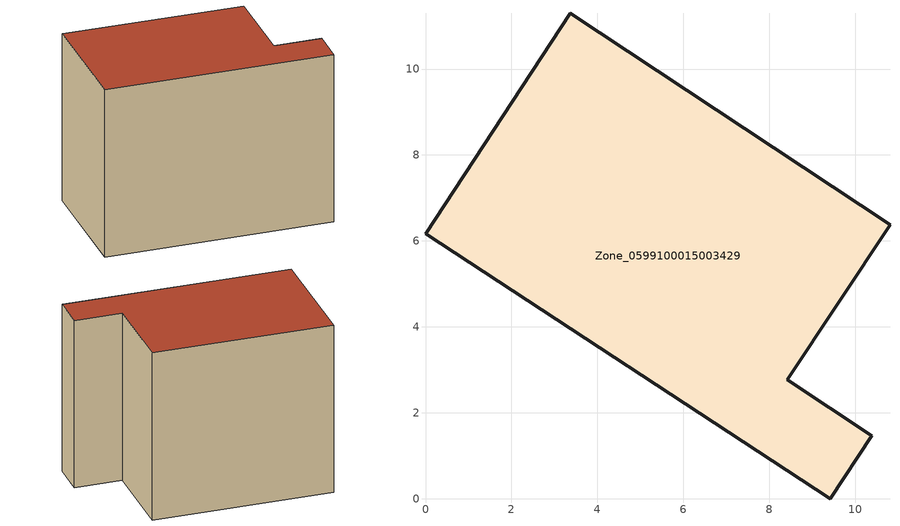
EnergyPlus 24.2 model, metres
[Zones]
Zone_0599100015003429
 floor ground (C_G): 0,6.17 3.37,11.3 10.81,6.38 8.43,2.77 10.39,1.47 9.42,0 z0.84
 wall outside (C_F): 9.42,0 10.39,1.47 8.43,2.77 10.81,6.38 3.37,11.3 0,6.17 9.42,0 z0.84:9.53
 roof outside (C_R): 3.37,11.3 0,6.17 9.42,0 10.39,1.47 8.43,2.77 10.81,6.38 z9.53
[BUILDING]
Pand.0599100015003429: North Axis=0; Terrain=City; Loads Convergence Tolerance Value=0.04; Temperature Convergence Tolerance Value=0.4; Solar Distribution=FullExterior; Maximum Number of Warmup Days=25; Minimum Number of Warmup Days=1
[Site:Location]
Rotterdam.The.Hague.AP_ZH_NLD Design_Conditions: Latitude=51.96; Longitude=4.45; Time Zone=1; Elevation=-4.5
[SITE:GROUNDTEMPERATURE:BUILDINGSURFACE]
18, 18, 18, 18, 18, 18, 18, 18, 18, 18, 18, 18
[MATERIAL] Thermal Absorptance=0.9; Solar Absorptance=0.7; Visible Absorptance=0.7
Name | Roughness | Thickness | Conductivity | Density | Specific Heat
G.TI.1965-1974 | MediumSmooth | 0.15 | 0.882353 | 540 | 1210
F.TI.1965-1974 | Rough | 0.3 | 0.697674 | 1920 | 840
R.TI.1965-1974 | MediumRough | 0.2 | 0.232558 | 1500 | 1000
[CONSTRUCTION]
C_G: G.TI.1965-1974
C_F: F.TI.1965-1974
C_R: R.TI.1965-1974
[ZONE]
Zone_0599100015003429: Type=1; Multiplier=1; Ceiling Height=Autocalculate; Volume=Autocalculate; Floor Area=autocalculate; Part of Total Floor Area=Yes
[ZONEINFILTRATION:DESIGNFLOWRATE]
Infil_Zone_0599100015003429: Zone or ZoneList or Space or SpaceList=Zone_0599100015003429; Schedule=AlwaysOn; Design Flow Rate Calculation Method=Flow/Area; Flow Rate per Floor Area=0.003; Constant Term Coefficient=1; Temperature Term Coefficient=0; Velocity Term Coefficient=0; Velocity Squared Term Coefficient=0
[HVACTEMPLATE:ZONE:IDEALLOADSAIRSYSTEM]
Zone_0599100015003429: Maximum Heating Supply Air Temperature=50; Minimum Cooling Supply Air Temperature=13; Maximum Heating Supply Air Humidity Ratio=0.0156; Minimum Cooling Supply Air Humidity Ratio=0.0077; Heating Limit=NoLimit; Cooling Limit=NoLimit; Dehumidification Control Type=ConstantSensibleHeatRatio; Cooling Sensible Heat Ratio=0.7; Dehumidification Setpoint=60; Humidification Control Type=None; Humidification Setpoint=30; Outdoor Air Method=None; Outdoor Air Flow Rate per Person=0.00944; Outdoor Air Flow Rate per Zone Floor Area=0; Outdoor Air Flow Rate per Zone=0; Demand Controlled Ventilation Type=None; Outdoor Air Economizer Type=NoEconomizer; Heat Recovery Type=None; Sensible Heat Recovery Effectiveness=0.7; Latent Heat Recovery Effectiveness=0.65
[ZONECONTROL:THERMOSTAT]
ThermostatControl_Zone_0599100015003429: Zone or ZoneList=Zone_0599100015003429; Control Type Schedule=DualSetpointControlType; Control 1=Thermostat_Zone_0599100015003429; Temperature Difference Between Cutout And Setpoint=0
[THERMOSTATSETPOINT:DUALSETPOINT]
Thermostat_Zone_0599100015003429: Heating Setpoint Temperature Schedule=HeatingSetpoint_Zone_0599100015003429; Cooling Setpoint Temperature Schedule=CoolingSetpoint_Zone_0599100015003429
[SCHEDULE:COMPACT]
HeatingSetpoint_Zone_0599100015003429: Through: 12/31, For: AllDays, Until: 24:00, 21
CoolingSetpoint_Zone_0599100015003429: Through: 12/31, For: AllDays, Until: 24:00, 24
DualSetpointControlType: Through: 12/31, For: AllDays, Until: 24:00, 4
AlwaysOn: Through: 12/31, For: AllDays, Until: 24:00, 1
